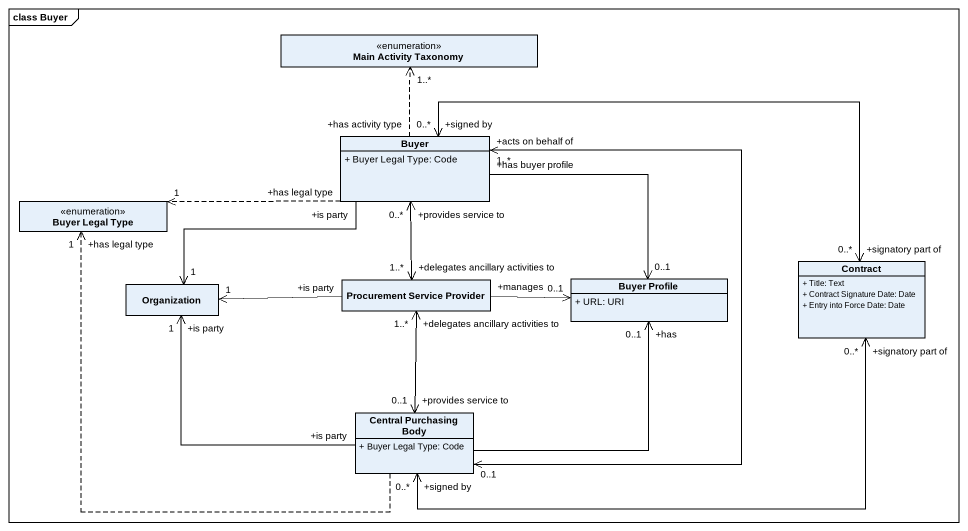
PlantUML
@startuml
mainframe class Buyer
hide circle
hide empty members
skinparam classAttributeIconSize 0
enum "Main Activity Taxonomy" as Main_Activity_Taxonomy
class Buyer {
  + Buyer Legal Type: Code
}
enum "Buyer Legal Type" as Buyer_Legal_Type
class Organization
class "Procurement Service Provider" as Procurement_Service_Provider
class "Buyer Profile" as Buyer_Profile {
  + URL: URI
}
class Contract {
  + Title: Text
  + Contract Signature Date: Date
  + Entry into Force Date: Date
}
class "Central Purchasing Body" as Central_Purchasing_Body {
  + Buyer Legal Type: Code
}
Buyer "+has activity type" .up.> "1..*" Main_Activity_Taxonomy
Buyer "+has legal type" .left.> "1" Buyer_Legal_Type
Buyer "+is party" -left-> "1" Organization
Buyer "+has buyer profile" -right-> "0..1" Buyer_Profile
Procurement_Service_Provider "+delegates ancillary activities to\n1..*" <-up-> "+provides service to\n0..*" Buyer
Procurement_Service_Provider "+is party" -left-> "1" Organization
Procurement_Service_Provider "+manages" -right-> "0..1" Buyer_Profile
Procurement_Service_Provider "+delegates ancillary activities to\n1..*" <--> "+provides service to\n0..1" Central_Purchasing_Body
Contract "+signatory part of\n0..*" <-left-> "+signed by\n0..*" Buyer
Central_Purchasing_Body "0..1" <-up-> "+acts on behalf of\n1..*" Buyer
Central_Purchasing_Body .up.> "+has legal type\n1" Buyer_Legal_Type
Central_Purchasing_Body "+is party" -left-> "+is party\n1" Organization
Central_Purchasing_Body -up-> "+has\n0..1" Buyer_Profile
Central_Purchasing_Body "+signed by\n0..*" <-right-> "+signatory part of\n0..*" Contract
@enduml
